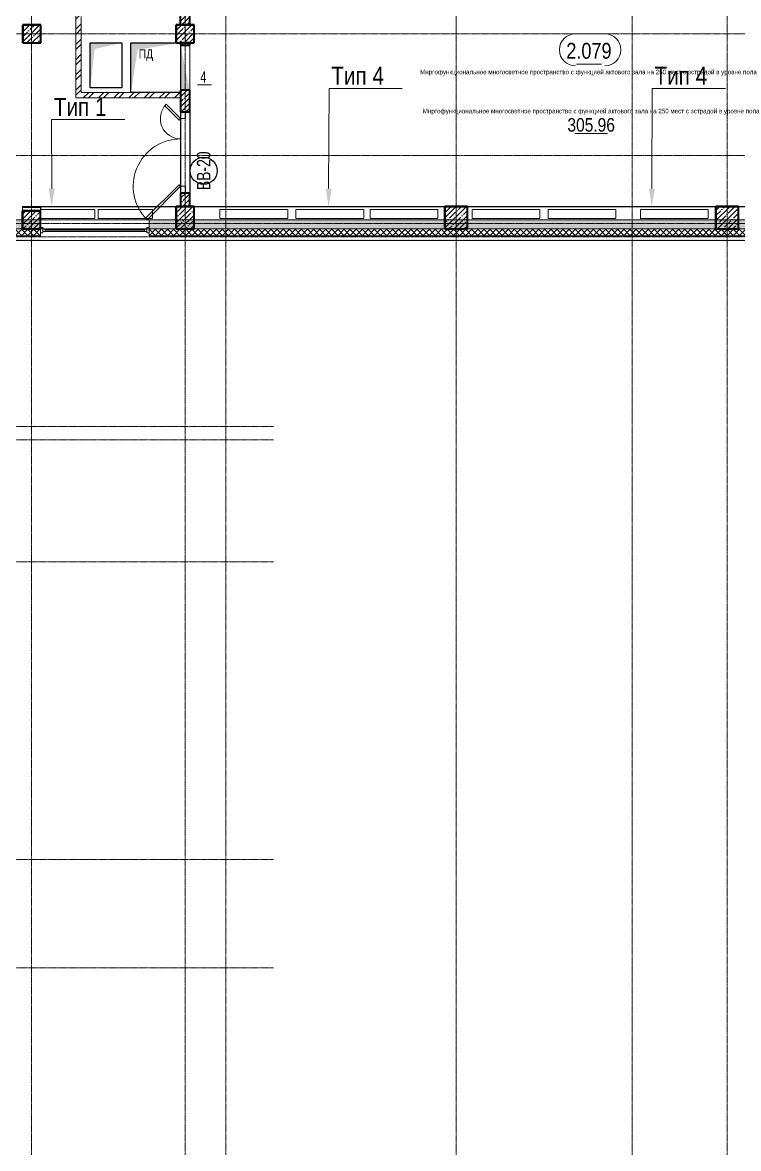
# Model space of a CAD drawing. Header units: millimetres. Extents: x -65509 to 912790, y 446 to 713294.
# Drawn here: x 166194 to 182045, y 175475 to 200425 of the extents above; entities that cross this region are included whole.
import ezdxf
from ezdxf import colors
from ezdxf.entities.mleader import LeaderData, LeaderLine
from ezdxf.enums import TextEntityAlignment as Align
from ezdxf.math import Vec2, Vec3

# ---------------------------------------------------------------- set-up
doc = ezdxf.new("R2010")
doc.units = ezdxf.units.MM
for name, pattern in [('CENTER2', [28.575, 19.05, -3.175, 3.175, -3.175]), ('DASHED', [19.05, 12.7, -6.35]), ('HIDDEN2', [4.7625, 3.175, -1.5875])]:
    doc.linetypes.add(name, pattern=pattern)
doc.layers.get('Defpoints').update_dxf_attribs({"color": 250})
for name, color, linetype, lineweight in [('A-AREA', 250, 'Continuous', 15), ('A-Wall_Материал_Газоблок_Контур', 250, 'Continuous', 0), ('АР_Area', 250, 'Continuous', 5), ('АР_Витраж марка', 250, 'Continuous', 9), ('АР_Двери_витраж', 250, 'Continuous', 9), ('АР_Колонны', 250, 'Continuous', 30), ('АР_Окна', 250, 'Continuous', 5), ('АР_Отв. марка', 250, 'Continuous', 9), ('АР_площадь пом', 250, 'Continuous', 5), ('АР_Стены ЖБ', 250, 'Continuous', 35), ('АР_Стены кирпич', 250, 'Continuous', 20), ('АР_Стены ПЕНОблок', 250, 'Continuous', 20), ('АР_Утеплитель', 250, 'Continuous', 0), ('АР_Штриховка', 250, 'Continuous', 0), ('Зашивка радиаторов тип 4 (акустик панели_мет.экран с перфор)', 250, 'Continuous', 25), ('Зашивки ГКЛ на всю высоту', 250, 'Continuous', 25), ('КМ_Фахверки', 250, 'Continuous', 25), ('ОВ_Отверстия', 250, 'Continuous', 5), ('ОВ_Шахты', 250, 'Continuous', 5), ('ОВ_Шахты_блок 4.1', 250, 'Continuous', 25), ('Размеры зашивки ГКЛ', 250, 'Continuous', 0), ('РД_Оси_100', 250, 'Continuous', 0)]:
    doc.layers.add(name, color=color, linetype=linetype, lineweight=lineweight)
doc.layers.add('АР_Делит', color=250, linetype='Continuous', lineweight=0, plot=False)
doc.layers.add('АР_Отопительные приборы', color=1, linetype='HIDDEN2', lineweight=0, true_color=0xff0000)
doc.layers.add('Зашивка радиаторов тип 1 (фанера и МДФ)', color=7, linetype='Continuous', lineweight=0, true_color=0x000085)
doc.layers.add('РД_Витраж_вн', color=250, linetype='Continuous')
doc.styles.add('Arial0', font='arial.ttf')
doc.styles.add('Arial_09', font='ARIALN.TTF', dxfattribs={"width": 0.9})
doc.styles.add('style1', font='ARIALN.TTF')
pattern_1 = [(45, (142195.16, 127275.07), (-112.2532, 112.2532), []), (45, (142307.41, 127275.07), (-112.2532, 112.2532), [198.4375, -39.6875, 0, -39.6875])]
pattern_2 = [(45, (142195.16, 127275.07), (-112.2532, 112.2532), []), (45, (142307.41, 127275.07), (-112.2532, 112.2532), [198.4375, -39.6875, 0, -39.6875])]

# ---------------------------------------------------------------- blocks, each defined once
blk = doc.blocks.new('СОШ_2200_АР_ОСИ_М100_28.05.24')
at = {"layer": 'АР_Делит', "color": 5, "linetype": 'DASHED'}
blk.add_lwpolyline([(114955, 135155), (114955, -355), (93595.036, -355), (93595.036, 13855), (94145, 13855), (94145, 68320), (66055, 68320), (66055, 13857.73), (83455, 13857.73), (83455, -355), (45245, -355), (45245, 13145), (44695, 13145), (44695, 26755), (45245, 26755), (45245, 68320), (20455, 68320), (20455, 26755), (27955, 26755), (27955, 13145), (-355, 13145), (-355, 100855), (37145, 100855), (37145, 129155)], dxfattribs=at)
at = {"layer": 'РД_Оси_100', "color": 1, "linetype": 'CENTER2'}
for p, q in [((24200, -6155), (24200, 139938.679)), ((39600, -6155), (39600, 139938.679))]:
    blk.add_line(p, q, dxfattribs=at)
at = {"layer": 'РД_Оси_100', "linetype": 'CENTER2'}
for p, q in [((27600, -6155), (27600, 139938.679)), ((37500, -6155), (37500, 139938.679)), ((-5954.958, 72900), (95715.503, 72900)), ((29555, 61200), (-5954.958, 61200)), ((29555, 54600), (-5954.958, 54600)), ((29555, 52200), (-5954.958, 52200))]:
    blk.add_line(p, q, dxfattribs=at)
for points in [[(28500, -6155), (28500, 139938.679)], [(119910, 70200), (-5954.958, 70200)], [(95715.503, 68700), (-5454.958, 68700), (-5954.958, 68850)], [(78274.959, 68400), (-5454.958, 68400), (-5954.958, 68250)], [(29555, 64200), (-5454.958, 64200), (-5954.958, 64350)], [(29555, 63900), (-5454.958, 63900), (-5954.958, 63750)]]:
    blk.add_lwpolyline(points, dxfattribs=at)
at = {"layer": 'РД_Оси_100', "color": 1, "linetype": 'CENTER2'}
blk.add_lwpolyline([(33600, 139938.679), (33600, -6155)], dxfattribs=at)
blk = doc.blocks.new('otv')
at = {"linetype": 'Continuous'}
blk.add_lwpolyline([(0, -1), (0, 0), (1, 0), (1, -1)], close=True, dxfattribs=at)
blk.add_solid([(0, -1), (0, 0), (0.135, -0.137), (1, 0)], dxfattribs=at)
blk = doc.blocks.new('MOK-МаркаПом_овал_ареал')
for p, q in [((-2.99, 3.76), (3.52, 3.76)), ((-2.75, -3), (2.75, -3))]:
    blk.add_line(p, q)
for centre, radius, start, end in [((-2.99, 0.21), 3.55, 90, 270), ((3.52, 0.21), 3.55, 270, 90), ((-7.41, 0), 7.16, 0, 0.001)]:
    blk.add_arc(centre, radius, start, end)
at = {"color": 0, "style": 'style1'}
blk.add_attdef('АР-ПОМЕЩЕНИЕ:НОМЕР', text='', height=3, dxfattribs=at).set_placement((0.26, 0), align=Align.MIDDLE)
blk = doc.blocks.new('MOK-МаркаПомещения1')
at = {"layer": 'A-AREA', "color": 0}
blk.add_line((-3.65, -1.94), (3.65, -1.94), dxfattribs=at)
at = {"layer": 'A-AREA', "color": 0, "style": 'style1'}
blk.add_attdef('АР-ПОМЕЩЕНИЕ:ПЛОЩАДЬ', text='', height=3, dxfattribs=at).set_placement((0, 0), align=Align.MIDDLE)
at = {"layer": 'Defpoints', "style": 'style1', "flags": 8}
blk.add_attdef('АР-ПОМЕЩЕНИЕ:НАИМЕНОВАНИЕ', text='', height=1, dxfattribs=at).set_placement((0, 2.96), align=Align.MIDDLE)
blk = doc.blocks.new('MOK-МаркаПроема инж.')
blk.add_line((-1.33, -1.75), (1.8, -1.75))
at = {"color": 0, "style": 'Arial0', "width": 0.7}
blk.add_attdef('АР-ПРОЕМ:Коробка', text='', height=2.5, dxfattribs=at).set_placement((0, 0), align=Align.MIDDLE)
blk = doc.blocks.new('МаркаВитража1')
at = {"layer": 'Defpoints'}
blk.add_circle((0, 0), 3, dxfattribs=at)
at = {"color": 0, "linetype": 'ByBlock', "lineweight": -2, "style": 'Arial_09', "width": 0.9}
blk.add_attdef('АР-ОКНО:НАИМЕНОВАНИЕ', text='', height=3, dxfattribs=at).set_placement((0, 0), align=Align.MIDDLE)

msp = doc.modelspace()

# ---------------------------------------------------------------- hatches: boundary and pattern name
at = {"layer": 'АР_Штриховка', "linetype": 'Continuous', "lineweight": 5}
h = msp.add_hatch(dxfattribs=at)
h.set_pattern_fill('ANSI35', color=256, scale=25, style=0)
h.set_pattern_definition(pattern_1)
h.paths.add_polyline_path([(169695.157, 200375.073), (169895.157, 200375.073), (169895.157, 200675.073), (169695.157, 200675.073)], flags=0)
h.paths.add_polyline_path([(169695.157, 200675.073), (169895.157, 200675.073), (169895.157, 205975.073), (169695.157, 205975.073)], flags=0)
at = {"layer": 'АР_Штриховка', "linetype": 'Continuous', "lineweight": 0}
h = msp.add_hatch(dxfattribs=at)
h.set_pattern_fill('ANSI32', color=256, scale=25, style=0)
h.set_pattern_definition([(45, (142195.16, 127275.07), (-168.3798, 168.3798), []), (45, (142307.4, 127275.07), (-168.3798, 168.3798), [])])
h.paths.add_polyline_path([(167375.157, 198755.073), (167495.157, 198875.073), (167495.157, 200555.073), (167465.157, 200635.073), (167375.157, 200675.073)], flags=0)
h.paths.add_polyline_path([(167375.157, 200675.073), (167465.157, 200635.073), (167495.157, 200675.073), (167495.157, 203975.073), (167375.157, 204095.073)], flags=0)
at = {"layer": 'АР_Штриховка', "linetype": 'Continuous', "lineweight": 5}
h = msp.add_hatch(dxfattribs=at)
h.set_pattern_fill('ANSI35', color=256, scale=25, style=0)
h.set_pattern_definition(pattern_2)
h.paths.add_polyline_path([(166197.243, 199975.073), (166597.243, 199975.073), (166597.243, 200375.073), (166197.243, 200375.073)], flags=0)
h = msp.add_hatch(dxfattribs=at)
h.set_pattern_fill('ANSI35', color=256, scale=25, style=0)
h.set_pattern_definition(pattern_2)
h.paths.add_polyline_path([(169595.157, 199975.073), (169995.157, 199975.073), (169995.157, 200375.073), (169595.157, 200375.073)], flags=0)
h = msp.add_hatch(dxfattribs=at)
h.set_pattern_fill('ANSI35', color=256, scale=25, style=0)
h.set_pattern_definition(pattern_1)
h.paths.add_polyline_path([(169695.157, 196350.073), (169895.157, 196350.073), (169895.157, 196645.073), (169695.157, 196645.073)], flags=0)
h.paths.add_polyline_path([(169695.157, 198446.046), (169895.157, 198446.046), (169895.157, 198925.073), (169695.157, 198925.073)], flags=0)
h.paths.add_polyline_path([(169695.157, 199925.073), (169895.157, 199925.073), (169895.157, 199975.073), (169695.157, 199975.073)], flags=0)
at = {"layer": 'АР_Штриховка', "linetype": 'Continuous', "lineweight": 0}
h = msp.add_hatch(dxfattribs=at)
h.set_pattern_fill('ANSI32', color=256, scale=25, style=0)
h.set_pattern_definition([(45, (142195.16, 127275.07), (-168.3798, 168.3798), []), (45, (142307.4, 127275.07), (-168.3798, 168.3798), [])])
h.paths.add_polyline_path([(169695.157, 198755.073), (169695.157, 198875.073), (167495.157, 198875.073), (167375.157, 198755.073)], flags=0)
at = {"layer": 'АР_Штриховка', "linetype": 'Continuous', "lineweight": 5}
h = msp.add_hatch(dxfattribs=at)
h.set_pattern_fill('ANSI35', color=256, scale=25, style=0)
h.set_pattern_definition(pattern_2)
h.paths.add_polyline_path([(166195.157, 195850.075), (166595.157, 195850.075), (166595.157, 196250.075), (166195.157, 196250.075)], flags=0)
h = msp.add_hatch(dxfattribs=at)
h.set_pattern_fill('ANSI35', color=256, scale=25, style=0)
h.set_pattern_definition(pattern_2)
h.paths.add_polyline_path([(169595.157, 195850.073), (169995.157, 195850.073), (169995.157, 196350.073), (169595.157, 196350.073)], flags=0)
h = msp.add_hatch(dxfattribs=at)
h.set_pattern_fill('ANSI35', color=256, scale=25, style=0)
h.set_pattern_definition(pattern_2)
h.paths.add_polyline_path([(175545.157, 195850.075), (176045.157, 195850.075), (176045.157, 196350.075), (175545.157, 196350.075)], flags=0)
h = msp.add_hatch(dxfattribs=at)
h.set_pattern_fill('ANSI35', color=256, scale=25, style=0)
h.set_pattern_definition(pattern_2)
h.paths.add_polyline_path([(181545.157, 195850.075), (182045.157, 195850.075), (182045.157, 196350.075), (181545.157, 196350.075)], flags=0)
at = {"layer": 'АР_Штриховка', "linetype": 'Continuous', "lineweight": 0}
h = msp.add_hatch(dxfattribs=at)
h.set_pattern_fill('AR-CONC', color=256, style=0)
h.set_pattern_definition([(50, (142195.16, 127275.07), (182.18467, -15.93909), [19.05, -209.55]), (355, (142195.16, 127275.07), (-35.24342, 191.05685), [15.24, -167.6406]), (100.45144, (142210.34, 127273.74), (146.94125, 175.11775), [16.19, -178.09024]), (46.1842, (142195.16, 127325.87), (271.07904, -42.0423), [28.575, -314.325]), (96.63556, (142217.75, 127322.37), (237.4041, 247.4261), [24.285, -267.1356]), (351.18415, (142195.16, 127325.87), (237.4041, 247.4261), [22.86, -251.4597]), (21, (142220.56, 127313.17), (151.6144, -102.2652), [19.05, -209.55]), (326, (142220.56, 127313.17), (61.80203, 184.18797), [15.24, -167.64]), (71.45145, (142233.2, 127304.65), (213.41642, 81.92277), [16.19, -178.08994]), (37.5, (142195.16, 127275.07), (3.088603, 84.55504), [0, -165.608, 0, -170.18, 0, -168.275]), (7.5, (142195.16, 127275.07), (66.81966, 100.18057), [0, -97.028, 0, -161.798, 0, -64.135]), (327.5, (142138.515, 127275.07), (135.590595, -5.728744), [0, -63.5, 0, -198.12, 0, -262.89]), (317.5, (142113.12, 127275.07), (148.12918, 25.42649), [0, -82.55, 0, -131.572, 0, -186.69])])
h.paths.add_polyline_path([(187695.157, 195850.077), (187895.157, 196050.077), (168995.157, 196050.077), (168995.157, 195850.077)], flags=0)
h.paths.add_polyline_path([(166595.157, 195850.077), (166595.157, 196050.077), (165690.158, 196050.077), (165690.158, 195850.077)], flags=0)
h.paths.add_polyline_path([(163290.158, 195850.077), (163290.158, 196050.077), (162195.157, 196050.077), (162395.157, 195850.077)], flags=0)
h = msp.add_hatch(dxfattribs=at)
h.set_pattern_fill('ANSI37', color=256, scale=30, style=0)
h.set_pattern_definition([(45, (142195.16, 127275.07), (-67.35192, 67.35192), []), (135, (142195.16, 127275.07), (-67.35192, -67.35192), [])])
h.paths.add_polyline_path([(187545.157, 195700.077), (187695.157, 195850.077), (168995.157, 195850.077), (168995.157, 195700.077)], flags=0)
h.paths.add_polyline_path([(166595.157, 195700.077), (166595.157, 195850.077), (165690.158, 195850.077), (165690.158, 195700.077)], flags=0)
h.paths.add_polyline_path([(163290.158, 195700.077), (163290.158, 195850.077), (162395.157, 195850.077), (162545.157, 195700.077)], flags=0)
h = msp.add_hatch(dxfattribs=at)
h.set_pattern_fill('_U', color=256, style=0, pattern_type=0)
h.set_pattern_definition([(360, (142195.1574, 127275.0729), (-3e-17, 1), [])])
h.paths.add_polyline_path([(187440.157, 195595.077), (187465.157, 195620.077), (168995.157, 195620.077), (168995.157, 195595.077)], flags=0)
h.paths.add_polyline_path([(166595.157, 195595.077), (166595.157, 195620.077), (165690.158, 195620.077), (165690.158, 195595.077)], flags=0)
h.paths.add_polyline_path([(163290.158, 195595.077), (163290.158, 195620.077), (162625.157, 195620.077), (162650.157, 195595.077)], flags=0)
at = {"layer": 'ОВ_Отверстия', "linetype": 'Continuous', "lineweight": 5}
for points in [[(169695.157, 199925.073), (169695.157, 198925.073), (169795.157, 199425.073)], [(169695.157, 198925.073), (169895.157, 198925.073), (169795.157, 199425.073)]]:
    msp.add_hatch(color=256, dxfattribs=at).paths.add_polyline_path(points, flags=0)

# ---------------------------------------------------------------- linework, layer by layer
at = {"layer": 'A-Wall_Материал_Газоблок_Контур', "linetype": 'Continuous', "lineweight": 0}
for p, q in [((168995.157, 196050.077), (166595.157, 196050.077)), ((166595.157, 195595.077), (168995.157, 195595.077))]:
    msp.add_line(p, q, dxfattribs=at)
at = {"layer": 'АР_Двери_витраж', "linetype": 'Continuous', "lineweight": 9}
for points in [[(169376.959, 198614.244), (169341.604, 198578.889), (169659.802, 198260.691), (169695.157, 198296.046)], [(169805.157, 198296.046), (169805.157, 198446.046), (169695.157, 198446.046), (169695.157, 198296.046)], [(169695.157, 196796.046), (169659.802, 196831.401), (168917.34, 196088.939), (168952.695, 196053.584)], [(169805.157, 196796.046), (169805.157, 196646.046), (169695.157, 196646.046), (169695.157, 196796.046)]]:
    msp.add_lwpolyline(points, close=True, dxfattribs=at)
at = {"layer": 'АР_Двери_витраж', "linetype": 'Continuous', "lineweight": 9, "extrusion": (0, 0, -1)}
msp.add_arc((-169695.157, 198296.046), 450, 270, 45, dxfattribs=at)
at = {"layer": 'АР_Двери_витраж', "linetype": 'Continuous', "lineweight": 9}
msp.add_arc((169695.157, 196796.046), 1050, 90, 225, dxfattribs=at)
at = {"layer": 'АР_Колонны', "linetype": 'HIDDEN2', "lineweight": 25}
for p, q in [((166197.243, 200375.073), (166597.243, 200375.073)), ((166197.243, 199975.073), (166197.243, 200375.073)), ((166597.243, 200375.073), (166597.243, 199975.073)), ((169595.157, 200375.073), (169995.157, 200375.073)), ((169595.157, 199975.073), (169595.157, 200375.073)), ((169995.157, 200375.073), (169995.157, 199975.073)), ((166597.243, 199975.073), (166197.243, 199975.073)), ((169995.157, 199975.073), (169595.157, 199975.073)), ((166195.157, 196250.075), (166595.157, 196250.075)), ((166195.157, 195850.075), (166195.157, 196250.075)), ((166595.157, 196250.075), (166595.157, 195850.075)), ((169595.157, 196350.073), (169995.157, 196350.073)), ((169595.157, 195850.073), (169595.157, 196350.073)), ((169995.157, 196350.073), (169995.157, 195850.073)), ((175545.157, 196350.075), (176045.157, 196350.075)), ((175545.157, 195850.075), (175545.157, 196350.075)), ((176045.157, 196350.075), (176045.157, 195850.075)), ((181545.157, 196350.075), (182045.157, 196350.075)), ((181545.157, 195850.075), (181545.157, 196350.075)), ((182045.157, 196350.075), (182045.157, 195850.075)), ((166595.157, 195850.075), (166195.157, 195850.075)), ((169995.157, 195850.073), (169595.157, 195850.073)), ((176045.157, 195850.075), (175545.157, 195850.075)), ((182045.157, 195850.075), (181545.157, 195850.075))]:
    msp.add_line(p, q, dxfattribs=at)
at = {"layer": 'АР_Колонны', "linetype": 'Continuous', "lineweight": 35}
for p, q in [((166197.243, 200375.073), (166597.243, 200375.073)), ((166197.243, 199975.073), (166197.243, 200375.073)), ((166597.243, 199975.073), (166597.243, 200375.073)), ((169595.157, 200375.073), (169995.157, 200375.073)), ((169595.157, 199975.073), (169595.157, 200375.073)), ((169995.157, 199975.073), (169995.157, 200375.073)), ((166197.243, 199975.073), (166597.243, 199975.073)), ((169595.157, 199975.073), (169995.157, 199975.073)), ((166195.157, 196250.075), (166595.157, 196250.075)), ((166195.157, 195850.075), (166195.157, 196250.075)), ((166595.157, 195850.075), (166595.157, 196250.075)), ((169595.157, 196350.073), (169995.157, 196350.073)), ((169595.157, 195850.073), (169595.157, 196350.073)), ((169995.157, 195850.073), (169995.157, 196350.073)), ((175545.157, 196350.075), (176045.157, 196350.075)), ((175545.157, 195850.075), (175545.157, 196350.075)), ((176045.157, 195850.075), (176045.157, 196350.075)), ((181545.157, 196350.075), (182045.157, 196350.075)), ((181545.157, 195850.075), (181545.157, 196350.075)), ((182045.157, 195850.075), (182045.157, 196350.075)), ((166195.157, 195850.075), (166595.157, 195850.075)), ((169595.157, 195850.073), (169995.157, 195850.073)), ((175545.157, 195850.075), (176045.157, 195850.075)), ((181545.157, 195850.075), (182045.157, 195850.075))]:
    msp.add_line(p, q, dxfattribs=at)
at = {"layer": 'АР_Окна', "linetype": 'Continuous', "lineweight": 5}
for p, q in [((168995.157, 196050.077), (166595.157, 196050.077)), ((166695.157, 195847.577), (166695.157, 195797.577)), ((168895.157, 195822.577), (166695.157, 195822.577)), ((168895.157, 195847.577), (168895.157, 195797.577)), ((168995.157, 195595.077), (166595.157, 195595.077))]:
    msp.add_line(p, q, dxfattribs=at)
for points in [[(166645.157, 195762.577), (166595.157, 195762.577), (166595.157, 195882.577), (166645.157, 195882.577)], [(168945.157, 195762.577), (168995.157, 195762.577), (168995.157, 195882.577), (168945.157, 195882.577)], [(168945.157, 195847.577), (168945.157, 195797.577), (166645.157, 195797.577), (166645.157, 195847.577)]]:
    msp.add_lwpolyline(points, close=True, dxfattribs=at)
at = {"layer": 'АР_Отопительные приборы'}
for points in [[(166596.979, 196280.077), (167796.979, 196280.077), (167796.979, 196080.077), (166596.979, 196080.077)], [(167870.157, 196280.077), (169070.157, 196280.077), (169070.157, 196080.077), (167870.157, 196080.077)], [(170565.477, 196280.077), (172065.477, 196280.077), (172065.477, 196080.077), (170565.477, 196080.077)], [(172247.738, 196280.077), (173747.738, 196280.077), (173747.738, 196080.077), (172247.738, 196080.077)], [(173889.464, 196280.077), (175389.464, 196280.077), (175389.464, 196080.077), (173889.464, 196080.077)], [(176149.375, 196280.077), (177649.375, 196280.077), (177649.375, 196080.077), (176149.375, 196080.077)], [(177828.309, 196280.077), (179328.309, 196280.077), (179328.309, 196080.077), (177828.309, 196080.077)], [(179875.399, 196280.077), (181375.399, 196280.077), (181375.399, 196080.077), (179875.399, 196080.077)]]:
    msp.add_lwpolyline(points, close=True, dxfattribs=at)
at = {"layer": 'АР_Стены ЖБ', "linetype": 'Continuous', "lineweight": 35}
for p, q in [((169695.157, 200375.073), (169695.157, 205975.073)), ((169895.157, 200375.073), (169895.157, 205975.073)), ((169695.157, 200375.073), (169895.157, 200375.073)), ((169895.157, 199975.073), (169695.157, 199975.073)), ((169695.157, 199975.073), (169695.157, 199925.073)), ((169695.157, 199925.073), (169895.157, 199925.073)), ((169895.157, 199925.073), (169895.157, 199975.073)), ((169895.157, 198925.073), (169695.157, 198925.073)), ((169695.157, 198925.073), (169695.157, 198446.046)), ((169895.157, 198446.046), (169895.157, 198925.073)), ((169695.157, 198446.046), (169895.157, 198446.046)), ((169895.157, 196645.073), (169695.157, 196645.073)), ((169695.157, 196645.073), (169695.157, 196350.073)), ((169895.157, 196350.073), (169895.157, 196645.073)), ((169695.157, 196350.073), (169895.157, 196350.073))]:
    msp.add_line(p, q, dxfattribs=at)
at = {"layer": 'АР_Стены ЖБ', "linetype": 'Continuous', "lineweight": 40}
for p, q in [((166597.243, 200375.073), (166197.243, 200375.073)), ((166197.243, 200375.073), (166197.243, 199975.073)), ((166597.243, 199975.073), (166597.243, 200375.073)), ((169995.157, 200375.073), (169595.157, 200375.073)), ((169595.157, 200375.073), (169595.157, 199975.073)), ((169995.157, 199975.073), (169995.157, 200375.073)), ((166197.243, 199975.073), (166597.243, 199975.073)), ((169595.157, 199975.073), (169995.157, 199975.073)), ((166595.157, 196250.075), (166195.157, 196250.075)), ((166195.157, 196250.075), (166195.157, 195850.075)), ((166595.157, 195850.075), (166595.157, 196250.075)), ((169995.157, 196350.073), (169595.157, 196350.073)), ((169595.157, 196350.073), (169595.157, 195850.073)), ((169995.157, 195850.073), (169995.157, 196350.073)), ((176045.157, 196350.075), (175545.157, 196350.075)), ((175545.157, 196350.075), (175545.157, 195850.075)), ((176045.157, 195850.075), (176045.157, 196350.075)), ((182045.157, 196350.075), (181545.157, 196350.075)), ((181545.157, 196350.075), (181545.157, 195850.075)), ((182045.157, 195850.075), (182045.157, 196350.075)), ((166195.157, 195850.075), (166595.157, 195850.075)), ((169595.157, 195850.073), (169995.157, 195850.073)), ((175545.157, 195850.075), (176045.157, 195850.075)), ((181545.157, 195850.075), (182045.157, 195850.075))]:
    msp.add_line(p, q, dxfattribs=at)
at = {"layer": 'АР_Стены кирпич', "linetype": 'Continuous', "lineweight": 20}
for p, q in [((167375.157, 198755.073), (167375.157, 204095.073)), ((167495.157, 198875.073), (167495.157, 200555.073)), ((169695.157, 198875.073), (167495.157, 198875.073)), ((169695.157, 198755.073), (169695.157, 198875.073)), ((167375.157, 198755.073), (169695.157, 198755.073))]:
    msp.add_line(p, q, dxfattribs=at)
at = {"layer": 'АР_Стены ПЕНОблок', "linetype": 'Continuous', "lineweight": 20}
for p, q in [((166595.157, 196050.077), (165690.158, 196050.077)), ((166595.157, 195850.077), (166595.157, 196050.077)), ((187895.157, 196050.077), (168995.157, 196050.077)), ((168995.157, 196050.077), (168995.157, 195850.077)), ((165690.158, 195850.077), (166595.157, 195850.077)), ((168995.157, 195850.077), (187695.157, 195850.077))]:
    msp.add_line(p, q, dxfattribs=at)
at = {"layer": 'АР_Утеплитель', "linetype": 'Continuous', "lineweight": 0}
for p, q in [((166595.157, 195850.077), (165690.158, 195850.077)), ((165690.158, 195700.077), (166595.157, 195700.077)), ((166595.157, 195700.077), (166595.157, 195850.077)), ((187695.157, 195850.077), (168995.157, 195850.077)), ((168995.157, 195850.077), (168995.157, 195700.077)), ((168995.157, 195700.077), (187545.157, 195700.077))]:
    msp.add_line(p, q, dxfattribs=at)
at = {"layer": 'Зашивка радиаторов тип 1 (фанера и МДФ)', "linetype": 'Continuous', "lineweight": 0}
for p, q in [((166596.979, 196050.077), (166596.979, 196350.077)), ((169595.157, 196350.077), (166596.979, 196350.077)), ((169595.157, 196337.577), (166596.979, 196337.577)), ((166596.979, 196337.577), (169595.157, 196337.577)), ((169595.157, 196050.077), (169595.157, 196350.077)), ((166596.979, 196050.077), (169595.157, 196050.077))]:
    msp.add_line(p, q, dxfattribs=at)
at = {"layer": 'Зашивка радиаторов тип 4 (акустик панели_мет.экран с перфор)', "linetype": 'Continuous', "lineweight": 0}
for p, q in [((169995.157, 196350.077), (169995.157, 196337.577)), ((175545.157, 196350.075), (169995.157, 196350.077)), ((169995.157, 196337.577), (169995.157, 196050.077)), ((175545.157, 196337.575), (169995.157, 196337.577)), ((169995.157, 196337.577), (175545.157, 196337.575)), ((175545.157, 196337.575), (175545.157, 196350.075)), ((175545.157, 196050.075), (175545.157, 196337.575)), ((176045.157, 196050.075), (176045.157, 196350.075)), ((181545.157, 196350.075), (176045.157, 196350.075)), ((181545.157, 196337.575), (176045.157, 196337.575)), ((176045.157, 196337.575), (181545.157, 196337.575)), ((181545.157, 196050.075), (181545.157, 196350.075)), ((182045.157, 196350.077), (182045.157, 196337.577)), ((186275.157, 196350.075), (182045.157, 196350.077)), ((182045.157, 196337.577), (182045.157, 196050.077)), ((186275.157, 196337.575), (182045.157, 196337.577)), ((182045.157, 196337.577), (186275.157, 196337.575)), ((169995.157, 196050.077), (175545.157, 196050.075)), ((176045.157, 196050.075), (181545.157, 196050.075)), ((182045.157, 196050.077), (186275.157, 196050.075))]:
    msp.add_line(p, q, dxfattribs=at)
at = {"layer": 'Зашивки ГКЛ на всю высоту', "linetype": 'Continuous', "lineweight": 0}
for p, q in [((166595.147, 196350.075), (166195.157, 196350.032)), ((166195.168, 196250.032), (166195.157, 196350.032)), ((166195.159, 196337.532), (166595.148, 196337.575)), ((166595.148, 196337.575), (166195.159, 196337.532)), ((166195.16, 196325.032), (166595.149, 196325.075)), ((166595.149, 196325.075), (166195.16, 196325.032)), ((166195.168, 196250.032), (166595.157, 196250.075)), ((166595.148, 196337.575), (166595.147, 196350.075)), ((166595.149, 196325.075), (166595.148, 196337.575)), ((166595.157, 196250.075), (166595.149, 196325.075))]:
    msp.add_line(p, q, dxfattribs=at)
at = {"layer": 'КМ_Фахверки', "lineweight": 5}
msp.add_lwpolyline([(212895.157, 195850.073), (236595.157, 195849.49), (236595.157, 127175.073), (256895.157, 127175.073), (256895.126, 262175.073), (215195.161, 262175.073), (215195.161, 256175.073), (179595.157, 256175.073), (179595.157, 227875.073), (142095.157, 227875.073), (142095.157, 140675.073), (169895.157, 140675.073), (169895.157, 153775.073), (162395.157, 153775.073), (162395.157, 195850.073), (187695.157, 195850.073), (187695.157, 127175.073), (225395.157, 127175.073), (225395.157, 140875.073), (207995.156, 140875.08), (207995.156, 195850.073), (212896.745, 195850.073)], dxfattribs=at)
at = {"layer": 'ОВ_Отверстия', "linetype": 'Continuous', "lineweight": 9}
for p, q in [((169695.157, 198925.073), (169695.157, 199925.073)), ((169695.157, 199925.073), (169895.157, 199925.073)), ((169895.157, 198925.073), (169895.157, 199925.073)), ((169695.157, 198925.073), (169895.157, 198925.073))]:
    msp.add_line(p, q, dxfattribs=at)
at = {"layer": 'РД_Витраж_вн', "linetype": 'Continuous', "lineweight": -3}
for p, q in [((169695.157, 198445.073), (169695.157, 196645.073)), ((169895.157, 198445.073), (169895.157, 196645.073))]:
    msp.add_line(p, q, dxfattribs=at)

# ---------------------------------------------------------------- block references
at = {"layer": 'АР_Area', "linetype": 'Continuous', "lineweight": 5}
ref = msp.add_blockref('MOK-МаркаПом_овал_ареал', (178734.542, 199798.875), dxfattribs=dict(at, xscale=100, yscale=100, zscale=100))
ref.add_attrib('АР-ПОМЕЩЕНИЕ:НОМЕР', '2.079', dxfattribs={"layer": '0', "color": 0, "height": 350, "style": 'style1'}).set_placement((178734.542, 199798.875), align=Align.MIDDLE)
ref.add_attrib('АР-ПОМЕЩЕНИЕ:НАИМЕНОВАНИЕ', 'Мнргофункциональное многосветное пространство с функцией актового зала на 250 мест с эстрадой в уровне пола', dxfattribs={"layer": 'Defpoints', "color": 2, "height": 100, "style": 'style1'}).set_placement((178725.127, 199317.482), align=Align.MIDDLE)
at = {"layer": 'АР_Витраж марка', "linetype": 'Continuous', "lineweight": 9, "xscale": 100, "yscale": 100, "zscale": 100, "rotation": 89.99999999999999}
msp.add_blockref('МаркаВитража1', (170204.549, 197140.081), dxfattribs=at).add_auto_attribs({'АР-ОКНО:НАИМЕНОВАНИЕ': 'ВВ-20'})
at = {"layer": 'АР_Отв. марка', "linetype": 'Continuous', "lineweight": 9, "xscale": 100, "yscale": 100, "zscale": 100}
msp.add_blockref('MOK-МаркаПроема инж.', (170197.898, 199220.333, -120), dxfattribs=at).add_auto_attribs({'АР-ПРОЕМ:Коробка': '4'})
at = {"layer": 'АР_площадь пом', "linetype": 'Continuous', "lineweight": 5}
ref = msp.add_blockref('MOK-МаркаПомещения1', (178784.113, 198156.88), dxfattribs=dict(at, xscale=100, yscale=100, zscale=100))
ref.add_attrib('АР-ПОМЕЩЕНИЕ:НАИМЕНОВАНИЕ', 'Мнргофункциональное многосветное пространство с функцией актового зала на 250 мест с эстрадой в уровне пола', dxfattribs={"layer": 'Defpoints', "height": 100, "style": 'style1'}).set_placement((178784.113, 198452.443), align=Align.MIDDLE)
ref.add_attrib('АР-ПОМЕЩЕНИЕ:ПЛОЩАДЬ', '305.96', dxfattribs={"layer": 'A-AREA', "color": 0, "height": 300, "style": 'style1'}).set_placement((178784.113, 198156.88), align=Align.MIDDLE)
at = {"layer": 'ОВ_Шахты_блок 4.1'}
for p, xscale, yscale in [((167695.157, 199975.073), 700, 1000), ((168595.157, 199975.073), 1100, 1100)]:
    msp.add_blockref('otv', p, dxfattribs=dict(at, xscale=xscale, yscale=yscale))
at = {"layer": 'РД_Оси_100'}
msp.add_blockref('СОШ_2200_АР_ОСИ_М100_28.05.24', (142195.157, 127275.073), dxfattribs=at)

# ---------------------------------------------------------------- texts
at = {"layer": 'ОВ_Шахты', "insert": (168926.052, 199699.126), "char_height": 200, "width": 700, "attachment_point": 5, "style": 'style1'}
msp.add_mtext('ПД', dxfattribs=at)

# ---------------------------------------------------------------- leaders
at = {"layer": 'Размеры зашивки ГКЛ'}
ml = msp.add_multileader_mtext('Standard', dxfattribs=at)
ml.set_content('\\pxsm1;Тип 4 ', color=(0, 0, 138), style='style1')
ml.set_leader_properties(color=256, linetype='ByLayer', lineweight=9)
ml.build(insert=Vec2(0, 0))
ml.multileader.update_dxf_attribs({"has_dogleg": 0, "text_left_attachment_type": 6, "text_right_attachment_type": 6, "text_bottom_attachment_type": 10, "dogleg_length": 25, "arrow_head_size": 400})
ctx = ml.context
ctx.base_point, ctx.char_height, ctx.arrow_head_size, ctx.landing_gap_size, ctx.plane_origin = Vec3(172979.494, 198966.455), 400, 400, 50, Vec3(166107.468, 205339.994)
ctx.left_attachment, ctx.right_attachment, ctx.top_attachment = 6, 6, 10
notes = []
notes.append((ctx, [(0, (1, 1, 0), (172954.494, 198966.455), (1, 0), 25, [(1, [(172970.074, 196343.515)], 0, [])])]))
ctx.mtext.insert, ctx.mtext.width, ctx.mtext.defined_height, ctx.mtext.line_spacing_factor, ctx.mtext.flow_direction = Vec3(173029.494, 199446.455), 1668.44707, 600, 0.3, 5
ml = msp.add_multileader_mtext('Standard', dxfattribs=at)
ml.set_content('\\pxsm1;Тип 4 ', color=(0, 0, 138), style='style1')
ml.set_leader_properties(color=256, linetype='ByLayer', lineweight=9)
ml.build(insert=Vec2(0, 0))
ml.multileader.update_dxf_attribs({"has_dogleg": 0, "text_left_attachment_type": 6, "text_right_attachment_type": 6, "text_bottom_attachment_type": 10, "dogleg_length": 25, "arrow_head_size": 400})
ctx = ml.context
ctx.base_point, ctx.char_height, ctx.arrow_head_size, ctx.landing_gap_size, ctx.plane_origin = Vec3(180135.996, 198966.455), 400, 400, 50, Vec3(173263.97, 205339.994)
ctx.left_attachment, ctx.right_attachment, ctx.top_attachment = 6, 6, 10
notes.append((ctx, [(0, (1, 1, 0), (180110.996, 198966.455), (1, 0), 25, [(1, [(180126.575, 196343.515)], 0, [])])]))
ctx.mtext.insert, ctx.mtext.width, ctx.mtext.defined_height, ctx.mtext.line_spacing_factor, ctx.mtext.flow_direction = Vec3(180185.996, 199446.455), 1668.44707, 600, 0.3, 5
ml = msp.add_multileader_mtext('Standard', dxfattribs=at)
ml.set_content('\\pxsm1;Тип 1 ', color=(0, 0, 138), style='style1')
ml.set_leader_properties(color=256, linetype='ByLayer', lineweight=9)
ml.build(insert=Vec2(0, 0))
ml.multileader.update_dxf_attribs({"has_dogleg": 0, "text_left_attachment_type": 6, "text_right_attachment_type": 6, "text_bottom_attachment_type": 10, "dogleg_length": 25, "arrow_head_size": 400})
ctx = ml.context
ctx.base_point, ctx.char_height, ctx.arrow_head_size, ctx.landing_gap_size, ctx.plane_origin = Vec3(166836.536, 198275.073), 400, 400, 50, Vec3(159977.348, 205072.674)
ctx.left_attachment, ctx.right_attachment, ctx.top_attachment = 6, 6, 10
notes.append((ctx, [(0, (1, 1, 0), (166811.536, 198275.073), (1, 0), 25, [(1, [(166839.953, 196350.077)], 0, [])])]))
ctx.mtext.insert, ctx.mtext.width, ctx.mtext.defined_height, ctx.mtext.line_spacing_factor, ctx.mtext.flow_direction = Vec3(166886.536, 198755.073), 1668.44707, 600, 0.3, 5
for ctx, leaders in notes:
    for number, flags, end, landing, length, lines in leaders:
        leader = LeaderData()
        leader.index, (leader.has_last_leader_line, leader.has_dogleg_vector, leader.attachment_direction) = number, flags
        leader.last_leader_point, leader.dogleg_vector, leader.dogleg_length = Vec3(end), Vec3(landing), length
        for number, points, colour, breaks in lines:
            line = LeaderLine()
            line.index, line.vertices, line.color, line.breaks = number, Vec3.list(points), colors.encode_raw_color(colour), breaks
            leader.lines.append(line)
        ctx.leaders.append(leader)

doc.saveas('drawing.dxf')
